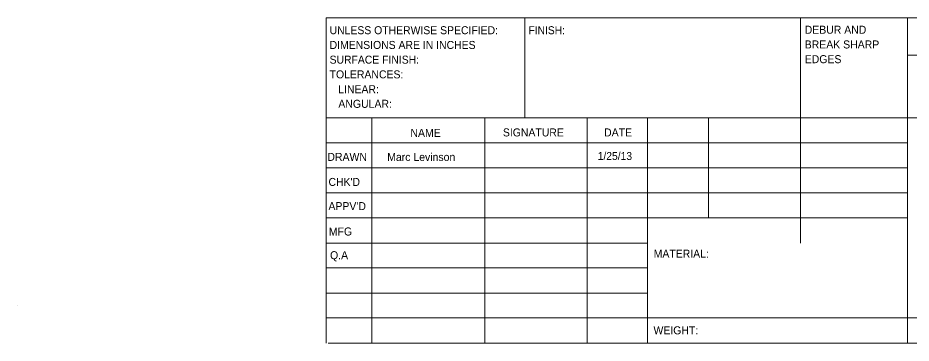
# Model space of a CAD drawing. Header units: inches. Extents: x -7.8 to 10.9, y -9.3 to 8.2.
# Drawn here: x -5.08 to 0.9, y -9.32 to -7.14 of the extents above; entities that cross this region are included whole.
import ezdxf

# ---------------------------------------------------------------- set-up
doc = ezdxf.new("R2010")
doc.units = ezdxf.units.IN
doc.header["$MEASUREMENT"] = 0
doc.layers.add('Layer 1', color=7, linetype='Continuous')

msp = doc.modelspace()

# ---------------------------------------------------------------- linework, layer by layer
at = {"layer": 'Layer 1', "color": 9, "lineweight": 18, "true_color": 0xc0c0c0}
for points in [[(-3.0181, -7.1403), (-3.0181, -9.3153)], [(-3.0181, -7.1403), (4.3514, -7.1403)], [(-1.6875, -7.8097), (-1.6875, -7.1403)], [(0.1556, -7.1403), (0.1556, -8.6458)], [(0.8708, -7.1403), (0.8708, -9.3153)], [(4.3514, -7.3903), (0.8708, -7.3903)], [(4.3514, -7.8097), (-3.0181, -7.8097)], [(-2.7111, -7.8097), (-2.7111, -9.3153)], [(-1.9556, -7.8097), (-1.9556, -9.3153)], [(-1.2708, -7.8097), (-1.2708, -9.3153)], [(-0.8681, -9.3153), (-0.8681, -7.8097)], [(-0.4597, -8.4778), (-0.4597, -7.8097)], [(0.8708, -7.9764), (-3.0181, -7.9764)], [(0.8708, -8.1431), (-3.0181, -8.1431)], [(0.8708, -8.3111), (-3.0181, -8.3111)], [(0.8708, -8.4778), (-3.0181, -8.4778)], [(-0.8681, -8.6458), (-3.0181, -8.6458)], [(-0.8681, -8.8125), (-3.0181, -8.8125)], [(-0.8681, -8.9806), (-3.0181, -8.9806)], [(-5.0792, -9.0653), (-5.0792, -9.0653)], [(-3.0181, -9.1181), (-3.0181, -9.1181)], [(-3.0181, -9.1472), (4.3514, -9.1472)], [(-3.0048, -9.3153), (4.3514, -9.3153)]]:
    msp.add_lwpolyline(points, dxfattribs=at)

# ---------------------------------------------------------------- texts
at = {"layer": 'Layer 1', "color": 7, "true_color": 0xffffff, "attachment_point": 7}
for s, insert, char_height in [('\\fCentury Gothic|b0|i0|c0|p34;\\W0.97281;UNLESS OTHERWISE SPECIFIED:', (-2.9943, -7.2504), 0.053544), ('\\fCentury Gothic|b0|i0|c0|p34;\\W0.95926;FINISH:', (-1.6645, -7.2505), 0.053544), ('\\fCentury Gothic|b0|i0|c0|p34;\\W0.976696;DEBUR AND ', (0.1835, -7.2471), 0.053543), ('\\fCentury Gothic|b0|i0|c0|p34;\\W0.9737;DIMENSIONS ARE IN INCHES', (-2.9943, -7.3488), 0.053544), ('\\fCentury Gothic|b0|i0|c0|p34;\\W0.978445;BREAK SHARP ', (0.1835, -7.3456), 0.053543), ('\\fCentury Gothic|b0|i0|c0|p34;\\W0.970346;SURFACE FINISH:', (-2.9943, -7.4472), 0.053543), ('\\fCentury Gothic|b0|i0|c0|p34;\\W0.977746;EDGES', (0.1835, -7.444), 0.053543), ('\\fCentury Gothic|b0|i0|c0|p34;\\W0.976381;TOLERANCES:', (-2.9943, -7.5456), 0.053543), ('\\fCentury Gothic|b0|i0|c0|p34;\\W0.973956;   LINEAR:', (-2.9943, -7.6441), 0.053543), ('\\fCentury Gothic|b0|i0|c0|p34;\\W0.979307;   ANGULAR:', (-2.9943, -7.7425), 0.053544), ('\\fCentury Gothic|b0|i0|c0|p34;\\W0.98044;NAME', (-2.4538, -7.9362), 0.053544), ('\\fCentury Gothic|b0|i0|c0|p34;\\W0.97541;SIGNATURE', (-1.8352, -7.9338), 0.053543), ('\\fCentury Gothic|b0|i0|c0|p34;\\W0.982415;DATE', (-1.1587, -7.9333), 0.053544), ('\\fCentury Gothic|b0|i0|c0|p34;\\W0.979979;DRAWN', (-3.0093, -8.0965), 0.053543), ('\\fCentury Gothic|b0|i0|c0|p34;\\W0.978397;Marc Levinson', (-2.6089, -8.0983), 0.053493), ('\\fCentury Gothic|b0|i0|c0|p34;\\W0.962983;1/25/13', (-1.2013, -8.0914), 0.053493), ("\\fCentury Gothic|b0|i0|c0|p34;\\W0.972668;CHK'D", (-3.0015, -8.2649), 0.053544), ("\\fCentury Gothic|b0|i0|c0|p34;\\W0.976381;APPV'D", (-3.0019, -8.4259), 0.053543), ('\\fCentury Gothic|b0|i0|c0|p34;\\W0.980969;MFG', (-2.9997, -8.5964), 0.053543), ('\\fCentury Gothic|b0|i0|c0|p34;\\W0.978627;Q.A', (-2.9913, -8.769), 0.053544), ('\\fCentury Gothic|b0|i0|c0|p34;\\W0.976257;MATERIAL:', (-0.8267, -8.7439), 0.053543), ('\\fCentury Gothic|b0|i0|c0|p34;\\W0.975629;WEIGHT: ', (-0.8279, -9.2571), 0.053493)]:
    msp.add_mtext(s, dxfattribs=dict(at, insert=insert, char_height=char_height))

doc.saveas('drawing.dxf')
